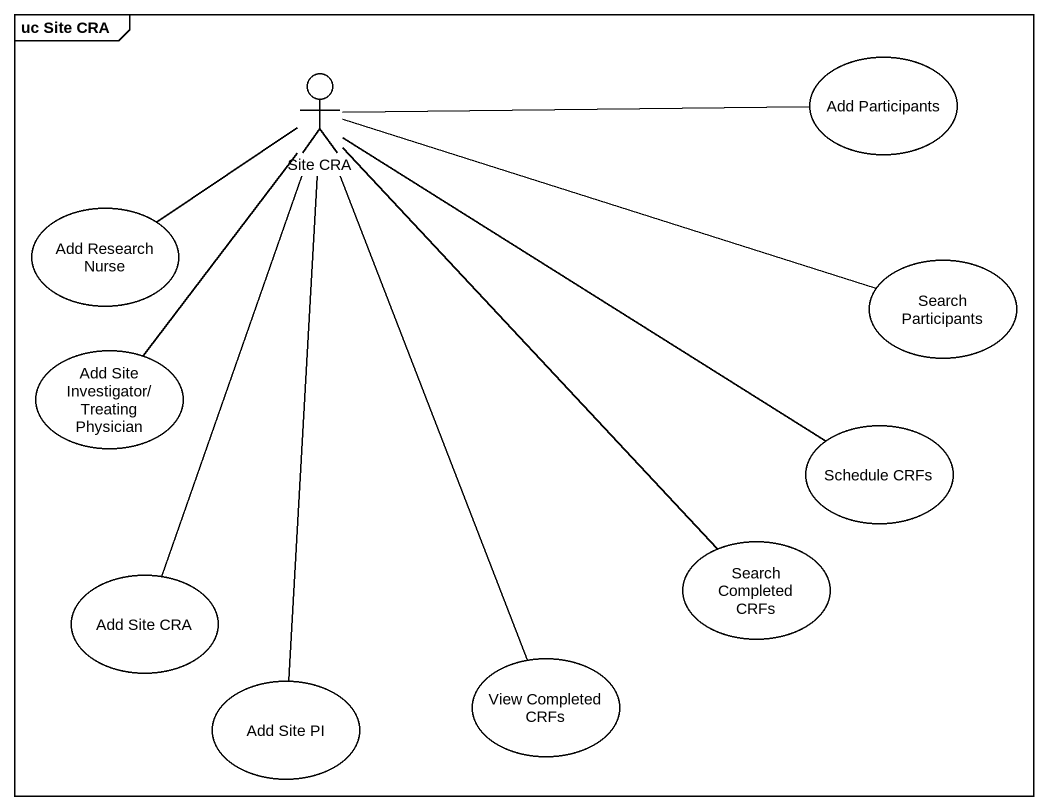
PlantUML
@startuml
mainframe uc Site CRA
usecase "Add Participants" as Add_Participants
actor "Site CRA" as Site_CRA
usecase "Add Research Nurse" as Add_Research_Nurse
usecase "Search Participants" as Search_Participants
usecase "Add Site Investigator/ Treating Physician" as Add_Site_Investigator
usecase "Schedule CRFs" as Schedule_CRFs
usecase "Add Site CRA" as Add_Site_CRA
usecase "Search Completed CRFs" as Search_Completed_CRFs
usecase "Add Site PI" as Add_Site_PI
usecase "View Completed CRFs" as View_Completed_CRFs
Site_CRA -right- Add_Participants
Site_CRA -left- Add_Research_Nurse
Site_CRA -right- Search_Participants
Site_CRA -- Add_Site_Investigator
Site_CRA -- Schedule_CRFs
Site_CRA -- Add_Site_CRA
Site_CRA -- Search_Completed_CRFs
Site_CRA -- Add_Site_PI
Site_CRA -- View_Completed_CRFs
@enduml
